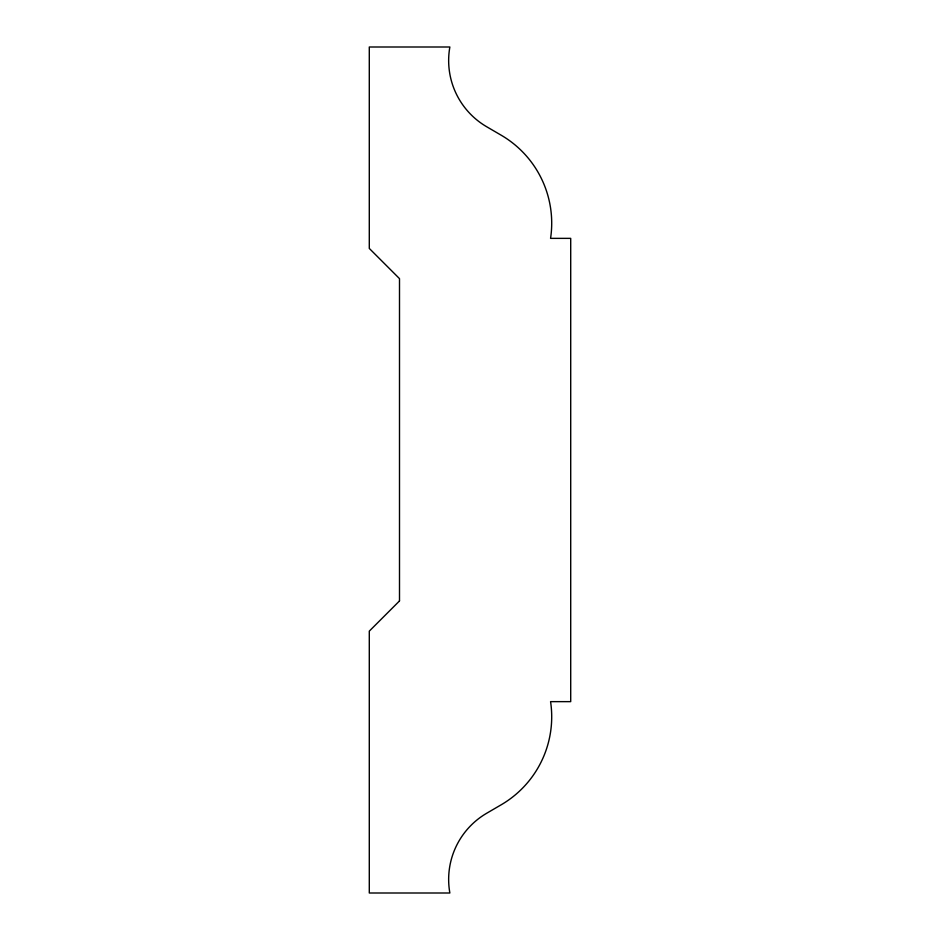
<?xml version="1.0" encoding="UTF-8"?>
<svg xmlns="http://www.w3.org/2000/svg" width="940" height="940" viewBox="0 0 940 940"><rect width="100%" height="100%" fill="white"/><g stroke="black" fill="none" stroke-linecap="round" stroke-linejoin="round"><path stroke-width="1.41" d="M399.5 600.93L369.291 631.139L369.291 893L449.861 893A76.61 76.61 0 0 1 486.685 813.253L501.126 804.828A101.873 101.873 0 0 0 550.57 701.639L570.709 701.639L570.709 238.361L550.57 238.361A101.873 101.873 0 0 0 501.126 135.172L486.685 126.747A76.61 76.61 0 0 1 449.861 47L369.291 47L369.291 248.43L399.5 278.639L399.5 600.93"/></g></svg>
